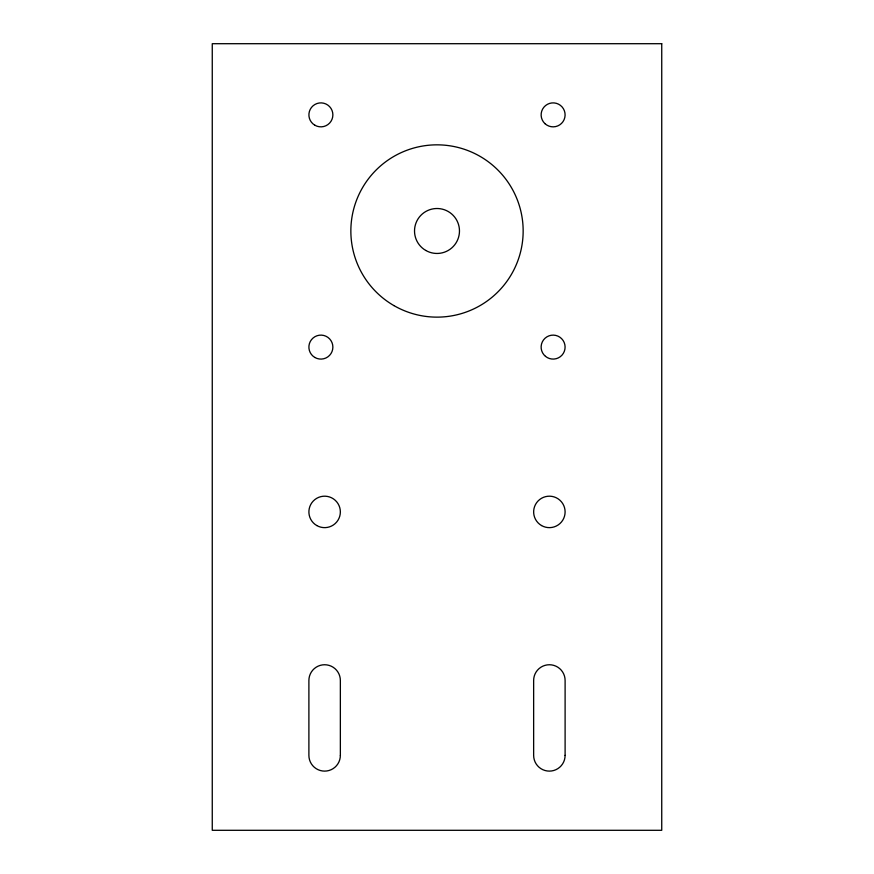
<?xml version="1.0" encoding="UTF-8"?>
<svg xmlns="http://www.w3.org/2000/svg" width="874" height="874" viewBox="0 0 874 874"><rect width="100%" height="100%" fill="white"/><g stroke="black" fill="none" stroke-linecap="round" stroke-linejoin="round"><path stroke-width="1.31" d="M661.738 43.7L212.262 43.7L212.262 830.3L661.738 830.3L661.738 43.7M565.107 755.387L565.107 680.475A15.732 15.732 0 0 0 549.375 664.743A15.732 15.732 0 0 0 533.643 680.475L533.643 755.387A15.732 15.732 0 0 0 549.375 771.119A15.732 15.732 0 0 0 565.107 755.387M340.357 755.387L340.357 680.475A15.732 15.732 0 0 0 324.625 664.743A15.732 15.732 0 0 0 308.893 680.475L308.893 755.387A15.732 15.732 0 0 0 324.625 771.119A15.732 15.732 0 0 0 340.357 755.387M314.891 125.244A11.985 11.985 0 0 0 332.874 114.865A11.985 11.985 0 0 0 314.891 104.487A11.985 11.985 0 0 0 314.891 125.244M544.972 123.66A11.985 11.985 0 0 0 564.801 117.531A11.985 11.985 0 0 0 549.571 103.416A11.985 11.985 0 0 0 544.972 123.66M314.891 357.488A11.985 11.985 0 0 0 332.874 347.098A11.985 11.985 0 0 0 314.891 336.719A11.985 11.985 0 0 0 314.891 357.488M545.474 356.341A11.985 11.985 0 0 0 564.932 349.097A11.985 11.985 0 0 0 548.938 335.867A11.985 11.985 0 0 0 545.474 356.341M393.923 305.594A86.155 86.155 0 0 0 523.155 230.987A86.155 86.155 0 0 0 393.923 156.38A86.155 86.155 0 0 0 393.923 305.594M541.509 525.536A15.732 15.732 0 0 0 565.107 511.913A15.732 15.732 0 0 0 541.509 498.289A15.732 15.732 0 0 0 541.509 525.536M316.759 525.536A15.732 15.732 0 0 0 340.357 511.913A15.732 15.732 0 0 0 316.759 498.289A15.732 15.732 0 0 0 316.759 525.536M425.758 250.445A22.473 22.473 0 0 0 459.473 230.987A22.473 22.473 0 0 0 425.758 211.519A22.473 22.473 0 0 0 425.758 250.445"/></g></svg>
